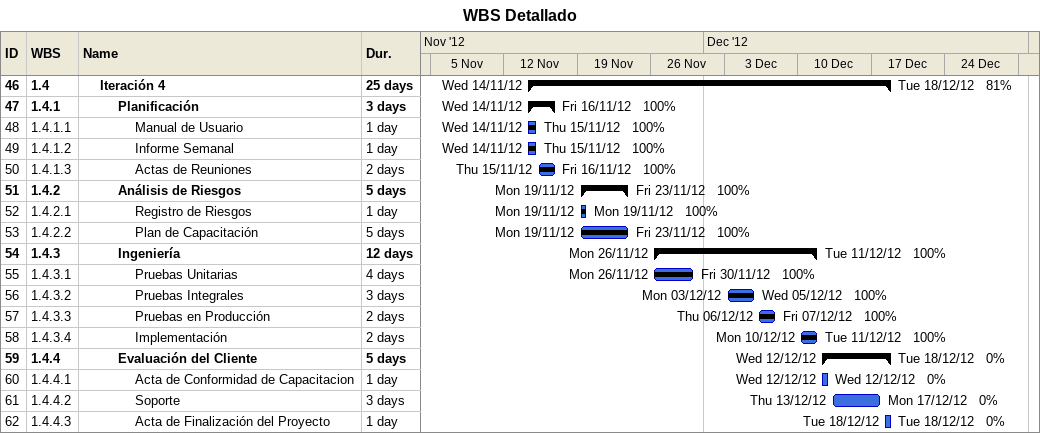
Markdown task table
WBS Detallado

| ID | WBS | Task | Duration | Start | Finish | % complete |
|---|---|---|---|---|---|---|
| 46 | 1.4 | **Iteración 4** | 25d | 2012-11-14 | 2012-12-18 | 81 |
| 47 | 1.4.1 | **Planificación** | 3d | 2012-11-14 | 2012-11-16 | 100 |
| 48 | 1.4.1.1 | Manual de Usuario | 1d | 2012-11-14 | 2012-11-15 | 100 |
| 49 | 1.4.1.2 | Informe Semanal | 1d | 2012-11-14 | 2012-11-15 | 100 |
| 50 | 1.4.1.3 | Actas de Reuniones | 2d | 2012-11-15 | 2012-11-16 | 100 |
| 51 | 1.4.2 | **Análisis de Riesgos** | 5d | 2012-11-19 | 2012-11-23 | 100 |
| 52 | 1.4.2.1 | Registro de Riesgos | 1d | 2012-11-19 | 2012-11-19 | 100 |
| 53 | 1.4.2.2 | Plan de Capacitación | 5d | 2012-11-19 | 2012-11-23 | 100 |
| 54 | 1.4.3 | **Ingeniería** | 12d | 2012-11-26 | 2012-12-11 | 100 |
| 55 | 1.4.3.1 | Pruebas Unitarias | 4d | 2012-11-26 | 2012-11-30 | 100 |
| 56 | 1.4.3.2 | Pruebas Integrales | 3d | 2012-12-03 | 2012-12-05 | 100 |
| 57 | 1.4.3.3 | Pruebas en Producción | 2d | 2012-12-06 | 2012-12-07 | 100 |
| 58 | 1.4.3.4 | Implementación | 2d | 2012-12-10 | 2012-12-11 | 100 |
| 59 | 1.4.4 | **Evaluación del Cliente** | 5d | 2012-12-12 | 2012-12-18 | 0 |
| 60 | 1.4.4.1 | Acta de Conformidad de Capacitacion | 1d | 2012-12-12 | 2012-12-12 | 0 |
| 61 | 1.4.4.2 | Soporte | 3d | 2012-12-13 | 2012-12-17 | 0 |
| 62 | 1.4.4.3 | Acta de Finalización del Proyecto | 1d | 2012-12-18 | 2012-12-18 | 0 |
